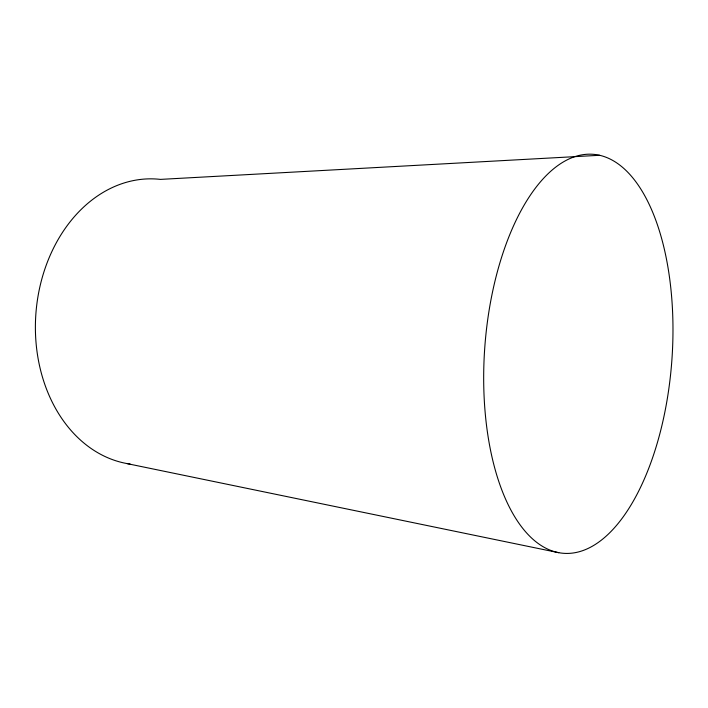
<?xml version="1.0" encoding="UTF-8"?>
<svg xmlns="http://www.w3.org/2000/svg" width="708" height="708" viewBox="0 0 708 708"><rect width="100%" height="100%" fill="white"/><g stroke="black" fill="none" stroke-linecap="round" stroke-linejoin="round"><path stroke-width="1.06" d="M599.623 155.291A200.054 93.766 -85.8 0 0 487.847 435.039A200.054 93.766 -85.8 0 0 647.625 471.147A200.054 93.766 -85.8 0 0 599.623 155.291L160.424 179.389A143.202 110.944 -85.8 0 0 36.736 305.033A143.202 110.944 -85.8 0 0 125.891 463.359L558.78 552.709M130.166 464.076A143.202 110.944 -85.8 0 1 126.953 463.554"/></g></svg>
